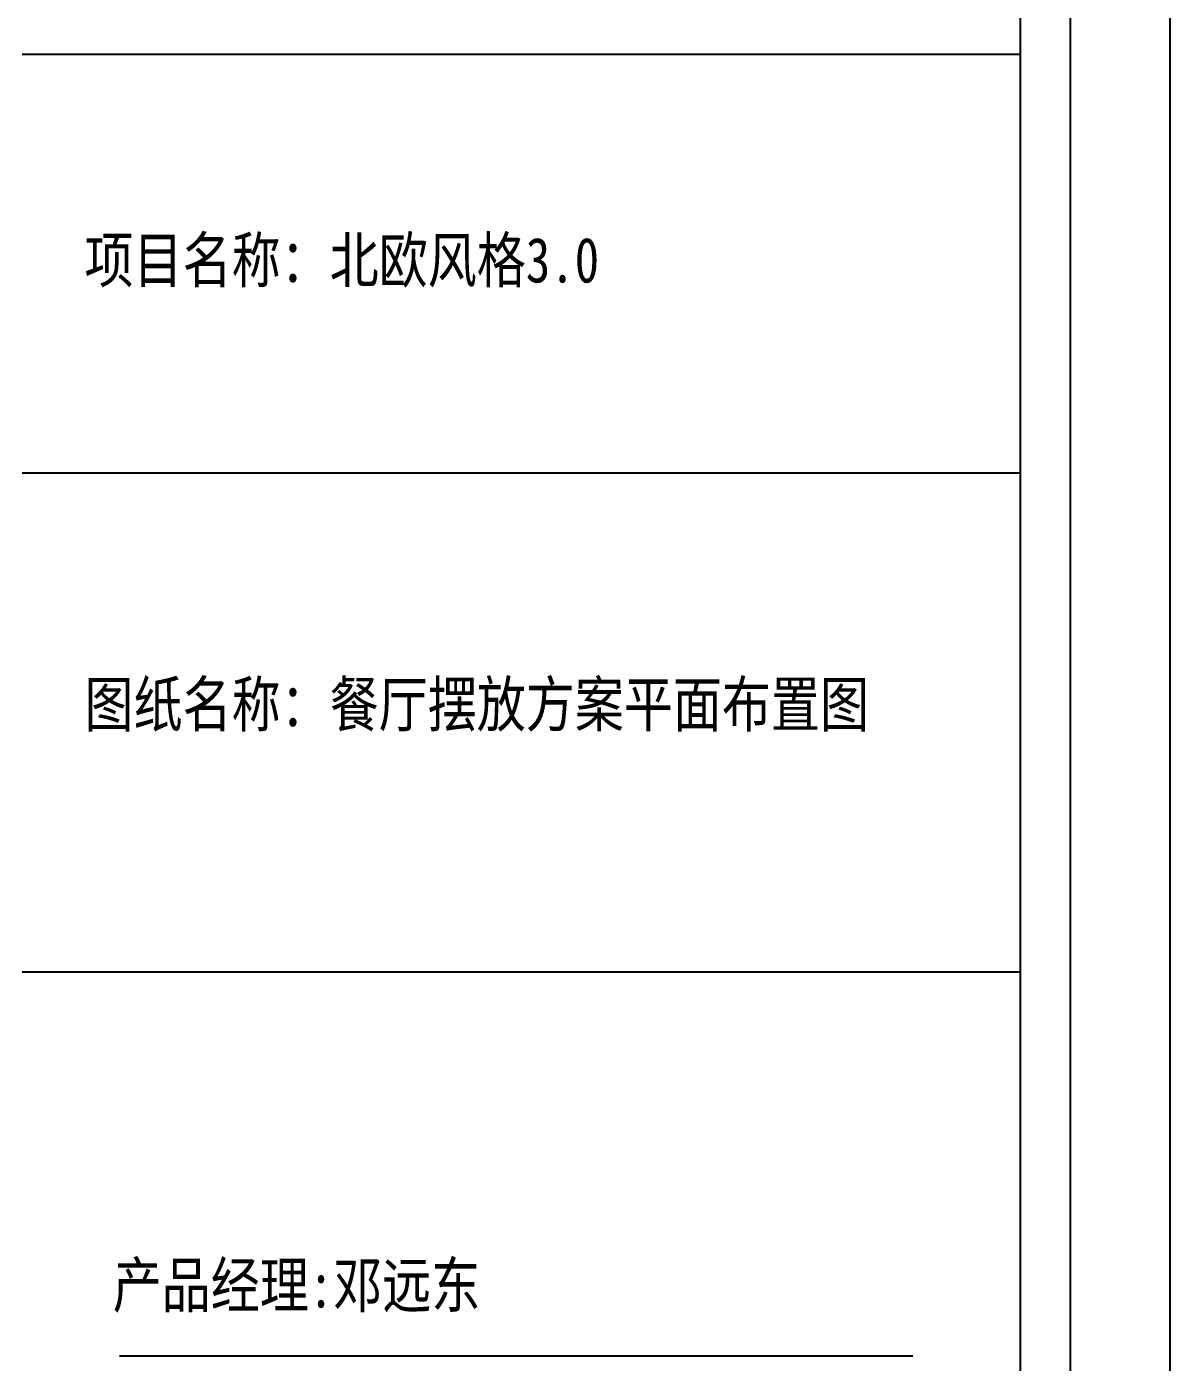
# Model space of a CAD drawing. Extents: x -39284 to 61125, y -120535 to -93658.
# Drawn here: x 32232 to 33558, y -110137 to -108587 of the extents above; entities that cross this region are included whole.
import ezdxf

# ---------------------------------------------------------------- set-up
doc = ezdxf.new("R2010")
doc.units = 0
doc.header["$LTSCALE"] = 1000
doc.header["$MEASUREMENT"] = 0
doc.styles.add('WJ', font='', dxfattribs={"width": 0.8, "height": 135})
doc.styles.get('WJ').set_extended_font_data('FangSong_GB2312')

# ---------------------------------------------------------------- blocks, each defined once
blk = doc.blocks.new('餐厅摆放方案图框')
at = {"color": 251}
blk.add_line((25026.8, 493.2), (25026.8, 17757), dxfattribs=at)
for p, q in [((24852.9, 667.1), (24852.9, 17583.2)), ((21375.6, 13356), (24852.9, 13356)), ((21375.6, 11897.8), (24852.9, 11897.8)), ((21375.6, 10159.1), (24852.9, 10159.1)), ((21714.5, 8821.1), (24478, 8821.1))]:
    blk.add_line(p, q)
blk.add_lwpolyline([(-25.1, 145.5), (25374.5, 145.5), (25374.5, 18104.8), (-25.1, 18104.8)], close=True)
at = {"char_height": 156.481, "attachment_point": 1, "style": 'WJ'}
for s, insert, width in [('项目名称：北欧风格3.0', (21593.2, 12717.1), 1903.637), ('{\\fSimSun|b0|i0|c134|p2;图纸名称：餐厅摆放方案平面布置图}', (21593.2, 11169.7), 3037.946), ('{\\fSimSun|b0|i0|c134|p2;产品经理:邓远东}', (21691.3, 9146.2), 1903.637)]:
    blk.add_mtext(s, dxfattribs=dict(at, insert=insert, width=width))

msp = doc.modelspace()

# ---------------------------------------------------------------- block references
at = {"xscale": 0.3330153595476334, "yscale": 0.3330153595476334, "zscale": 0.3330153595476334}
msp.add_blockref('餐厅摆放方案图框', (25108.3, -113067.1), dxfattribs=at)

doc.saveas('drawing.dxf')
